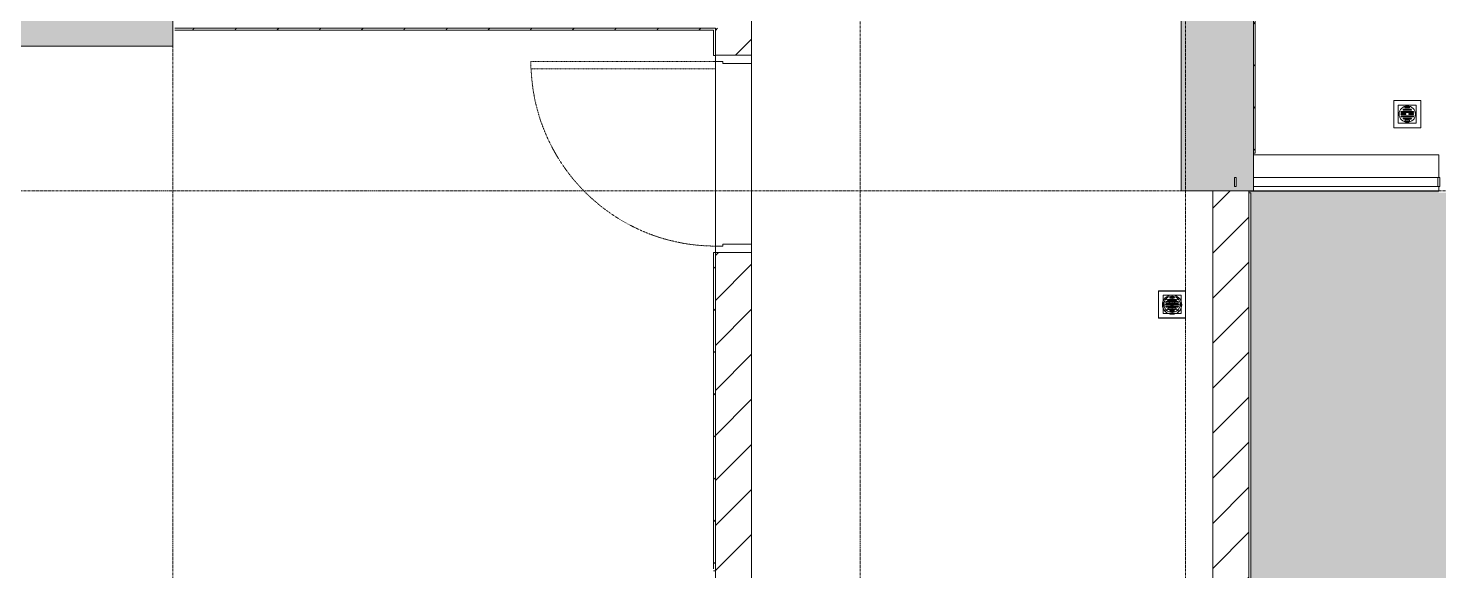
# Model space of a CAD drawing. Header units: millimetres. Extents: x 5359 to 218750, y -16347 to 109893.
# Drawn here: x 38053 to 45852, y 22437 to 25437 of the extents above; entities that cross this region are included whole.
import ezdxf

# ---------------------------------------------------------------- set-up
doc = ezdxf.new("R2010")
doc.units = ezdxf.units.MM
doc.linetypes.add('Grid Line', pattern=[22.225, 12.7, -3.175, 3.175, -3.175])
doc.linetypes.add('NET VAN', pattern=[1.06, 0.53, -0.53])
for name, color, linetype, lineweight in [('0-1', 7, 'Continuous', 5), ('A-DETL-GENF-2', 9, 'NET VAN', 9), ('A-DOOR', 31, 'Continuous', 9), ('A-DOOR-FRAM', 31, 'Continuous', 9), ('A-FLOR', 192, 'Continuous', 9), ('A-FLOR-1', 9, 'Continuous', 9), ('A-FLOR-HRAL-1', 9, 'Continuous', 9), ('A-FLOR-PATT', 8, 'Continuous', 9), ('A-WALL', 113, 'Continuous', 9), ('A-WALL-2', 9, 'Continuous', 9), ('A-WALL-3', 113, 'Continuous', 18), ('A-WALL-PATT-2', 9, 'Continuous', 9), ('A-WALL-PATT-3', 111, 'Continuous', 9), ('G-IMPT', 8, 'Continuous', 9), ('I-WALL-1', 53, 'Continuous', 18), ('M-EQPM', 50, 'Continuous', 9), ('S-COLS-1', 253, 'Continuous', 5), ('S-COLS-2', 53, 'Continuous', 18), ('S-COLS-3', 9, 'Continuous', 9), ('S-GRID-1', 1, 'Grid Line', 9)]:
    doc.layers.add(name, color=color, linetype=linetype, lineweight=lineweight)
pattern_1 = [(45, (0, 0), (-116.6726, 116.6726), [])]
pattern_2 = [(45, (0, 0), (-124.4508, 124.4508), [])]

# ---------------------------------------------------------------- blocks, each defined once
blk = doc.blocks.new('M_Concrete-Rectangular-Column2 - 400x1300-812637-TKCS_MB ĐỊNH VỊ CỔNG-HÀNG RÀO')
at = {"layer": 'S-COLS-3'}
blk.add_hatch(color=256, dxfattribs=at).paths.add_polyline_path([(-650, 200), (-650, -200), (650, -200), (650, 200), (162, 200)])
at = {"layer": 'S-COLS-2'}
for p, q in [((-650, 200), (650, 200)), ((-650, -200), (-650, 200)), ((650, 200), (650, -200)), ((650, -200), (-650, -200))]:
    blk.add_line(p, q, dxfattribs=at)
blk = doc.blocks.new('NCV_TKTC_KET CAU_rvt-1-TKCS_MB ĐỊNH VỊ CỔNG-HÀNG RÀO')
at = {"layer": 'S-COLS-1'}
h = blk.add_hatch(color=256, dxfattribs=at)
h.paths.add_polyline_path([(44827.6, 24536.9), (44827.6, 25836.9), (44427.6, 25836.9), (44427.6, 24536.9), (44732.6, 24536.9)])
h.paths.add_polyline_path([(44732.6, 24561.9), (44722.6, 24561.9), (44722.6, 24611.9), (44732.6, 24611.9)])
at = {"layer": 'A-FLOR-1'}
blk.add_line((44802.6, 24535.3), (45852.6, 24535.3), dxfattribs=at)
at = {"layer": 'S-COLS-2'}
for p, q in [((44427.6, 25836.9), (44427.6, 24536.9)), ((44827.6, 24536.9), (44827.6, 25836.9)), ((44427.6, 24536.9), (44827.6, 24536.9))]:
    blk.add_line(p, q, dxfattribs=at)
at = {"layer": 'S-COLS-3', "rotation": 180}
blk.add_blockref('M_Concrete-Rectangular-Column2 - 400x1300-812637-TKCS_MB ĐỊNH VỊ CỔNG-HÀNG RÀO', (38202.6, 25536.9), dxfattribs=at)
blk = doc.blocks.new('Railing - 50 x 10mm-457210-TKCS_MB ĐỊNH VỊ CỔNG-HÀNG RÀO')
at = {"layer": 'A-FLOR-HRAL-1'}
for p, q in [((25, 5), (-25, 5)), ((-25, 5), (-25, -5)), ((25, -5), (25, 5)), ((-25, -5), (25, -5))]:
    blk.add_line(p, q, dxfattribs=at)
blk = doc.blocks.new('Railing - Railing-641395-TKCS_MB ĐỊNH VỊ CỔNG-HÀNG RÀO')
at = {"layer": 'A-FLOR-HRAL-1'}
for p, q in [((22939.1, 15351.2), (21919.1, 15351.2)), ((21919.1, 15301.2), (22939.1, 15301.2))]:
    blk.add_line(p, q, dxfattribs=at)
at = {"rotation": 90.00000000000001}
for p in [(21819.1, 15326.2), (22944.1, 15326.2)]:
    blk.add_blockref('Railing - 50 x 10mm-457210-TKCS_MB ĐỊNH VỊ CỔNG-HÀNG RÀO', p, dxfattribs=at)
blk = doc.blocks.new('NCV_TKTC_TANG 1_rvt-1-TKCS_MB ĐỊNH VỊ CỔNG-HÀNG RÀO')
at = {"layer": 'A-WALL-PATT-2'}
h = blk.add_hatch(dxfattribs=at)
h.set_pattern_fill('FP_3', color=256, style=0, pattern_type=2)
h.set_pattern_definition(pattern_1)
h.paths.add_polyline_path([(44827.6, 24746.9), (44837.6, 24746.9), (44837.6, 25836.9), (44827.6, 25836.9), (44827.6, 25075.3)])
h = blk.add_hatch(dxfattribs=at)
h.set_pattern_fill('FP_3', color=256, style=0, pattern_type=2)
h.set_pattern_definition(pattern_1)
h.paths.add_polyline_path([(41671.8, 25426.9), (41842.6, 25426.9), (41842.6, 25436.9), (38862.7, 25436.9), (38862.7, 25426.9), (39251, 25426.9)])
h = blk.add_hatch(dxfattribs=at)
h.set_pattern_fill('FP_3', color=256, style=0, pattern_type=2)
h.set_pattern_definition(pattern_1)
h.paths.add_polyline_path([(41842.6, 22436.9), (41852.6, 22436.9), (41852.6, 24196.5), (41842.6, 24196.5), (41842.6, 22446.9)])
h.paths.add_polyline_path([(41842.6, 25286.5), (41852.6, 25287.4), (41852.6, 25436.9), (41842.6, 25436.9), (41842.6, 25287.4)])
at = {"layer": 'A-FLOR-1'}
for p, q in [((38852.7, 25436.9), (38852.7, 25336.9)), ((41852.4, 25286.5), (41852.4, 24196.5)), ((41852.6, 24232.4), (41852.6, 25252.4)), ((42052.4, 24242.4), (42052.4, 25242.4))]:
    blk.add_line(p, q, dxfattribs=at)
at = {"layer": 'A-WALL-2'}
for p, q in [((44827.6, 24736.9), (45852.2, 24736.9)), ((45852.2, 24611.9), (45852.2, 24736.9)), ((45852.2, 24536.9), (44827.6, 24536.9)), ((45852.2, 24536.9), (45852.2, 24561.9))]:
    blk.add_line(p, q, dxfattribs=at)
at = {"layer": 'I-WALL-1'}
for p, q in [((44827.6, 25836.9), (44827.6, 24746.9)), ((44837.6, 24746.9), (44837.6, 25836.9)), ((41842.6, 25436.9), (38862.7, 25436.9)), ((41852.6, 25436.9), (41842.6, 25436.9)), ((41852.6, 25287.4), (41852.6, 25436.9)), ((38862.7, 25426.9), (41842.6, 25426.9)), ((41842.6, 25426.9), (41842.6, 25286.5)), ((41842.6, 25286.5), (41852.6, 25286.5)), ((44827.6, 24746.9), (44837.6, 24746.9)), ((41842.6, 24196.5), (41842.6, 22446.9)), ((41852.6, 24196.5), (41842.6, 24196.5)), ((41852.6, 22436.9), (41852.6, 24196.5)), ((41842.6, 22436.9), (41852.6, 22436.9))]:
    blk.add_line(p, q, dxfattribs=at)
at = {"layer": 'A-FLOR-HRAL-1'}
blk.add_blockref('Railing - Railing-641395-TKCS_MB ĐỊNH VỊ CỔNG-HÀNG RÀO', (22908.5, 9260.7), dxfattribs=at)
blk = doc.blocks.new('TKTC_XREF_251221_MB TANG 1 - TKTC_XREF_260130_MB TANG 1_dwg_THU NUOC - THU NUOC-444531-TKCS_MB TẦNG 1-4202120-TKCS_MB ĐỊNH VỊ CỔNG-HÀNG RÀO')
at = {"layer": 'M-EQPM'}
for p, q in [((-23.3, 10.8), (40.9, 10.8)), ((40.9, 4.8), (-23.3, 4.8)), ((-11, 23.3), (28.5, 23.3)), ((28.5, 17.3), (-11, 17.3)), ((-1.1, 35.6), (18.5, 35.6)), ((18.5, 29.6), (-1.1, 29.6)), ((-23.3, -13.6), (40.9, -13.6)), ((40.9, -19.6), (-23.3, -19.6)), ((-11, -26.1), (28.5, -26.1)), ((28.5, -32.1), (-11, -32.1)), ((-1.1, -38.5), (18.5, -38.5)), ((18.5, -44.5), (-1.1, -44.5))]:
    blk.add_line(p, q, dxfattribs=at)
at = {"layer": 'M-EQPM', "flags": 128}
for points in [[(83.7, -79.4), (83.7, 70.6), (-66.3, 70.6), (-66.3, -79.4)], [(58.7, -54.4), (58.7, 45.6), (-41.3, 45.6), (-41.3, -54.4)]]:
    blk.add_lwpolyline(points, close=True, dxfattribs=at)
for points in [[(-23.3, -1.2), (0.7, -1.2), (0.7, -7.2), (-23.3, -7.2)], [(40.9, -7.2), (16.7, -7.2), (16.7, -1.2), (40.9, -1.2)]]:
    blk.add_lwpolyline(points, dxfattribs=at)
at = {"layer": 'M-EQPM'}
for centre, radius, start, end in [((8.7, -4.4), 45, 360, 180), ((8.7, -4.4), 45, 360, 180), ((-23.3, 7.8), 3, 90, 270), ((-11, 20.3), 3, 90, 270), ((-1.1, 32.6), 3, 90, 270), ((18.5, 32.6), 3, 270, 90), ((28.5, 20.3), 3, 270, 90), ((40.9, 7.8), 3, 270, 90), ((8.7, -4.4), 45, 180, 360), ((8.7, -4.4), 45, 180, 360), ((-23.3, -4.2), 3, 90, 270), ((-23.3, -16.6), 3, 90, 270), ((-11, -29.1), 3, 90, 270), ((-1.1, -41.5), 3, 90, 270), ((18.5, -41.5), 3, 270, 90), ((28.5, -29.1), 3, 270, 90), ((40.9, -4.2), 3, 270, 90), ((40.9, -16.6), 3, 270, 90)]:
    blk.add_arc(centre, radius, start, end, dxfattribs=at)
blk = doc.blocks.new('TKTC_XREF_251221_MB TANG 1 - TKTC_XREF_260130_MB TANG 1_dwg_FD-4202126-TKCS_MB ĐỊNH VỊ CỔNG-HÀNG RÀO')
at = {"layer": 'G-IMPT'}
for p, q in [((53.3, 0), (-53.3, 0)), ((-37.7, 37.7), (37.7, -37.7)), ((37.7, 37.7), (-37.7, -37.7)), ((0, 53.3), (0, -53.3))]:
    blk.add_line(p, q, dxfattribs=at)
at = {"layer": 'G-IMPT', "flags": 128}
blk.add_lwpolyline([(-75, -75), (75, -75), (75, 75), (-75, 75)], close=True, dxfattribs=at)
at = {"layer": 'G-IMPT'}
blk.add_circle((0, 0), 53.3, dxfattribs=at)
blk = doc.blocks.new('TKTC_XREF_251221_MB TANG 1 - TKTC_XREF_260130_MB TANG 1_dwg-4202109-TKCS_MB ĐỊNH VỊ CỔNG-HÀNG RÀO')
for name, p in [('TKTC_XREF_251221_MB TANG 1 - TKTC_XREF_260130_MB TANG 1_dwg_THU NUOC - THU NUOC-444531-TKCS_MB TẦNG 1-4202120-TKCS_MB ĐỊNH VỊ CỔNG-HÀNG RÀO', (-157482.3, -376380.4)), ('TKTC_XREF_251221_MB TANG 1 - TKTC_XREF_260130_MB TANG 1_dwg_FD-4202126-TKCS_MB ĐỊNH VỊ CỔNG-HÀNG RÀO', (-158774.2, -377438.3)), ('TKTC_XREF_251221_MB TANG 1 - TKTC_XREF_260130_MB TANG 1_dwg_THU NUOC - THU NUOC-444531-TKCS_MB TẦNG 1-4202120-TKCS_MB ĐỊNH VỊ CỔNG-HÀNG RÀO', (-158782.8, -377432.1))]:
    blk.add_blockref(name, p)
blk = doc.blocks.new('TKTC_XREF_251221_MB TANG 1 - TKTC_XREF_251221_MB TANG 1-2038492-TKCS_MB ĐỊNH VỊ CỔNG-HÀNG RÀO')
blk.add_blockref('TKTC_XREF_251221_MB TANG 1 - TKTC_XREF_260130_MB TANG 1_dwg-4202109-TKCS_MB ĐỊNH VỊ CỔNG-HÀNG RÀO', (169499.1, 384109.7))
blk = doc.blocks.new('FD_05 - FD_05-1000x2200mm-835434-TKCS_MB ĐỊNH VỊ CỔNG-HÀNG RÀO')
at = {"layer": 'A-DETL-GENF-2'}
for p, q in [((470, 100), (470, 1120)), ((470, 1120), (510, 1120)), ((510, 1120), (510, 100)), ((510, 100), (470, 100))]:
    blk.add_line(p, q, dxfattribs=at)
blk.add_arc((510, 100), 1020, 92.24747, 180, dxfattribs=at)
at = {"layer": 'A-DOOR-FRAM'}
for p, q in [((-510, 100), (-545, 100)), ((-545, 100), (-545, -100)), ((-510, 60), (-510, 100)), ((545, 100), (510, 100)), ((510, 100), (510, 60)), ((545, -100), (545, 100)), ((-500, 60), (-510, 60)), ((-500, -100), (-500, 60)), ((510, 60), (500, 60)), ((500, 60), (500, -100)), ((-545, -100), (-500, -100)), ((500, -100), (545, -100))]:
    blk.add_line(p, q, dxfattribs=at)

msp = doc.modelspace()

# ---------------------------------------------------------------- hatches: boundary and pattern name
at = {"layer": 'A-FLOR-PATT'}
h = msp.add_hatch(dxfattribs=at)
h.set_pattern_fill('FP_14', color=256, style=0, pattern_type=2)
h.set_pattern_definition([(0, (167.64, 11.2), (558.8, 558.8), [83.82, -16.764, 22.352, -16.764, -419.1]), (0, (167.64, 11.2), (558.8, 558.8), [-139.7, 83.82, -335.28]), (0, (139.7, 27.94), (558.8, 558.8), [55.88, -41.91, 83.82, -41.91, -335.28]), (0, (139.7, 27.94), (558.8, 558.8), [-223.52, 55.88, -279.4]), (0, (335.3, 251.46), (558.8, 558.8), [69.85, -27.94, 69.85, -391.16]), (0, (55.9, 363.2), (558.8, 558.8), [27.94, -55.88, 27.94, -447.04]), (90, (111.76, 363.2), (-558.8, 558.8), [50.292, -508.508]), (90, (279.4, 27.94), (-558.8, 558.8), [55.88, -502.92]), (90, (419.1, 251.46), (-558.8, 558.8), [55.88, -502.92]), (45, (352.04, 22.35), (0, 558.7996), [55.88, -734.383]), (135, (206.76, 22.35), (-558.7996, 0), [55.88, -734.383]), (63.435, (335.28, 25.15), (-0.0005, 558.8001), [55.88, -1193.635]), (75.964, (307.34, 27.94), (-0.00237, 558.80038), [55.88, -2248.111]), (75.964, (447.04, 251.46), (-0.00237, 558.80038), [44.704, -2259.287]), (75.964, (122.94, 363.22), (-0.00237, 558.80038), [39.116, -2264.875]), (104.036, (251.46, 27.94), (0.00237, 558.80038), [55.88, -2248.111]), (104.036, (391.16, 251.46), (0.00237, 558.80038), [44.704, -2259.287]), (104.036, (100.58, 363.22), (0.00237, 558.80038), [39.116, -2264.875]), (116.565, (223.52, 25.15), (0.0005, 558.8001), [55.88, -1193.634])])
h.paths.add_polyline_path([(73117.6, 20988.2), (73127.6, 20988.2), (73127.6, 23327.4), (65842.6, 23327.4), (65842.6, 24526.9), (61137.6, 24526.9), (61137.6, 23327.4), (57652.6, 23327.4), (57652.6, 23337.4), (57642.6, 23337.4), (57642.6, 24526.9), (52937.6, 24526.9), (52937.6, 23337.4), (52937.6, 23335.3), (52937.6, 23326.9), (49442.6, 23326.9), (49442.6, 24527.4), (45852.6, 24527.4), (45852.6, 24535.3), (44802.6, 24535.3), (44802.6, 24527.4), (44812.6, 24527.4), (44812.6, 20988.2), (63459.6, 20988.2)])
at = {"layer": 'A-WALL-PATT-3'}
h = msp.add_hatch(dxfattribs=at)
h.set_pattern_fill('FP_1', color=256, style=0, pattern_type=2)
h.set_pattern_definition(pattern_2)
h.paths.add_polyline_path([(41852.6, 21486.9), (42052.6, 21486.9), (42052.6, 24197.4), (41852.6, 24197.4), (41852.6, 21623.4)])
h.paths.add_polyline_path([(42052.6, 25287.4), (42052.6, 25436.9), (41852.6, 25436.9), (41852.6, 25287.4), (41892.6, 25287.4)])
h = msp.add_hatch(dxfattribs=at)
h.set_pattern_fill('FP_1', color=256, style=0, pattern_type=2)
h.set_pattern_definition(pattern_2)
h.paths.add_polyline_path([(44602.6, 17636.9), (44802.6, 17636.9), (44802.6, 21286.9), (44602.6, 21286.9), (44602.6, 17646.9)])
h.paths.add_polyline_path([(44802.6, 21486.9), (44802.6, 24537.4), (44602.6, 24537.4), (44602.6, 21486.9)])

# ---------------------------------------------------------------- linework, layer by layer
at = {"layer": 'A-FLOR'}
msp.add_line((42052.6, 25436.9), (42052.6, 21486.9), dxfattribs=at)
at = {"layer": 'A-WALL'}
for p, q in [((42052.6, 25636.9), (42052.6, 25287.4)), ((41852.6, 24232.4), (41852.6, 25252.4)), ((42052.6, 25242.4), (42052.6, 24242.4)), ((44602.6, 24526.9), (44602.6, 17636.9)), ((44802.6, 21486.9), (44802.6, 24527.4)), ((42052.6, 21286.9), (42052.6, 24197.4))]:
    msp.add_line(p, q, dxfattribs=at)
at = {"layer": 'A-WALL-3'}
for p, q in [((41852.6, 25436.9), (41852.6, 25287.4)), ((44602.6, 24537.4), (44602.6, 24526.9)), ((44802.6, 24537.4), (44602.6, 24537.4)), ((44802.6, 24527.4), (44802.6, 24537.4)), ((44812.6, 24527.4), (44802.6, 24527.4)), ((44812.6, 17226.9), (44812.6, 24527.4)), ((41852.6, 24197.4), (41852.6, 21486.9))]:
    msp.add_line(p, q, dxfattribs=at)
at = {"layer": 'S-GRID-1'}
for p, q in [((38852.6, 13102.5), (38852.6, 80482.7)), ((42652.6, 13102.5), (42652.6, 80482.7)), ((44452.6, 13102.5), (44452.6, 80482.7)), ((135474.6, 24536.9), (24837.1, 24536.9))]:
    msp.add_line(p, q, dxfattribs=at)

# ---------------------------------------------------------------- block references
at = {"layer": '0-1'}
for name in ['NCV_TKTC_KET CAU_rvt-1-TKCS_MB ĐỊNH VỊ CỔNG-HÀNG RÀO', 'NCV_TKTC_TANG 1_rvt-1-TKCS_MB ĐỊNH VỊ CỔNG-HÀNG RÀO']:
    msp.add_blockref(name, (0, 0), dxfattribs=at)
at = {"layer": 'A-DOOR', "rotation": 89.99999999999991}
msp.add_blockref('FD_05 - FD_05-1000x2200mm-835434-TKCS_MB ĐỊNH VỊ CỔNG-HÀNG RÀO', (41952.6, 24742.4), dxfattribs=at)
at = {"layer": 'M-EQPM'}
msp.add_blockref('TKTC_XREF_251221_MB TANG 1 - TKTC_XREF_251221_MB TANG 1-2038492-TKCS_MB ĐỊNH VỊ CỔNG-HÀNG RÀO', (33652.6, 17236.9), dxfattribs=at)

doc.saveas('drawing.dxf')
